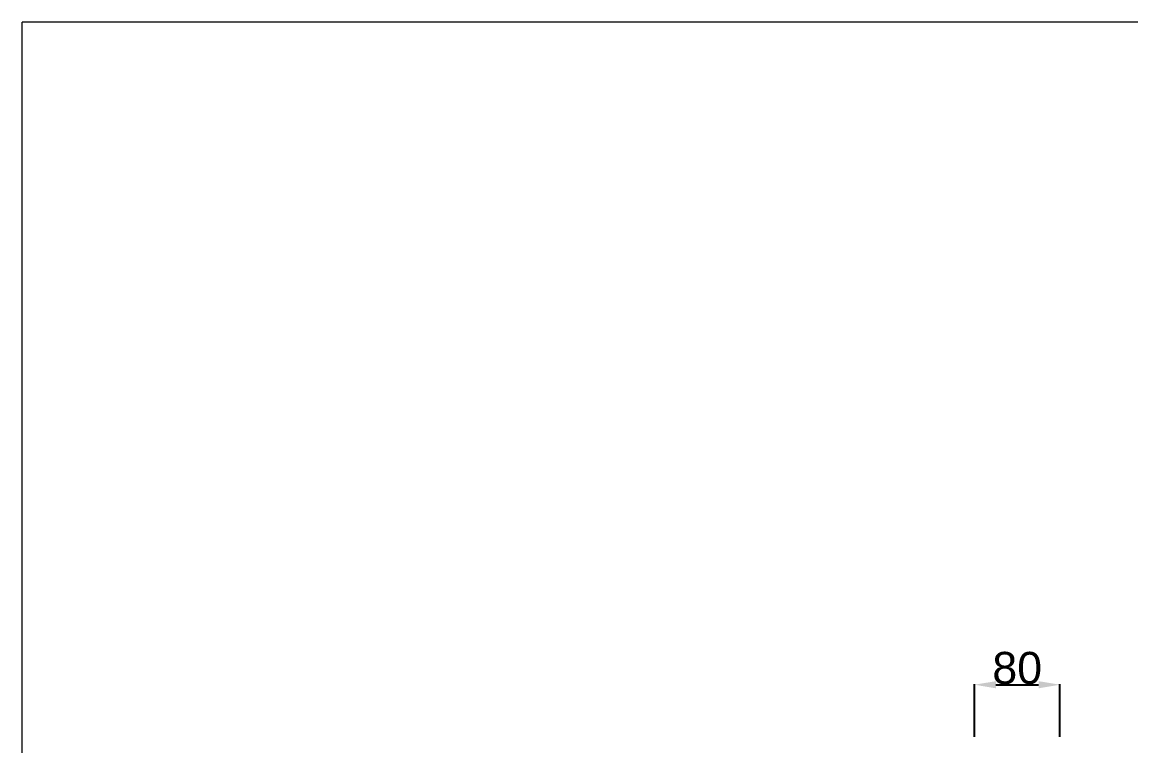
# Model space of a CAD drawing. Header units: millimetres. Extents: x -1656 to 3995, y -637 to 3312.
# Drawn here: x -1656 to -617, y 2634 to 3312 of the extents above; entities that cross this region are included whole.
import ezdxf

# ---------------------------------------------------------------- set-up
doc = ezdxf.new("R2010")
doc.units = ezdxf.units.MM
doc.header["$MEASUREMENT"] = 0
doc.layers.add('Domyślny', color=7, linetype='Continuous', true_color=0x000000)
doc.styles.add('Arial', font='arial.ttf')
doc.dimstyles.new('Domyślny', dxfattribs={"dimtxt": 30, "dimasz": 20, "dimexe": 0.5, "dimexo": 0.5, "dimgap": 0.25, "dimtad": 1, "dimtoh": 1, "dimdec": 0, "dimzin": 1, "dimdsep": 46, "dimtxsty": 'Arial', "dimcen": 0.5, "dimazin": 0, "dimtfac": 1, "dimtdec": 4, "dimtix": 1, "dimtmove": 1, "dimatfit": 3, "dimfxl": 0, "dimtolj": 1, "dimtzin": 1, "dimarcsym": 0})

# ---------------------------------------------------------------- blocks, each defined once
blk = doc.blocks.new('*D4')
at = {"layer": 'Defpoints', "color": 0}
for p in [(-683.7, 2690.9), (-763.7, 2641.5), (-683.7, 2641.5)]:
    blk.add_point(p, dxfattribs=at)
at = {"layer": 'Domyślny', "color": 0, "lineweight": -2}
for p, q in [((-763.7, 2642), (-763.7, 2691.4)), ((-743.7, 2690.9), (-703.7, 2690.9)), ((-683.7, 2642), (-683.7, 2691.4))]:
    blk.add_line(p, q, dxfattribs=at)
at = {"layer": 'Domyślny', "color": 0}
for points in [[(-743.7, 2694.2), (-743.7, 2687.5), (-763.7, 2690.9)], [(-703.7, 2687.5), (-703.7, 2694.2), (-683.7, 2690.9)]]:
    blk.add_solid(points, dxfattribs=at)
at = {"layer": 'Domyślny', "color": 0, "insert": (-723.7, 2706.4), "char_height": 30, "attachment_point": 5, "style": 'Arial'}
blk.add_mtext('\\A1;80', dxfattribs=at)

msp = doc.modelspace()

# ---------------------------------------------------------------- linework, layer by layer
at = {"layer": 'Domyślny', "color": 18, "lineweight": 15, "true_color": 0x000000}
for p, q in [((-1655.7, -636.5), (-1655.7, 3311.6)), ((3990, 3311.5), (-1655.7, 3311.5))]:
    msp.add_line(p, q, dxfattribs=at)

# ---------------------------------------------------------------- dimensions: what is measured, and where the dimension line sits
at = {"layer": 'Domyślny'}
dim = msp.add_aligned_dim(p1=(-763.7, 2641.5), p2=(-683.7, 2641.5), distance=49.3, dimstyle='Domyślny', dxfattribs=at)
dim.commit()
dim.dimension.update_dxf_attribs({"geometry": '*D4', "text_midpoint": (-723.7, 2706.4)})

doc.saveas('drawing.dxf')
